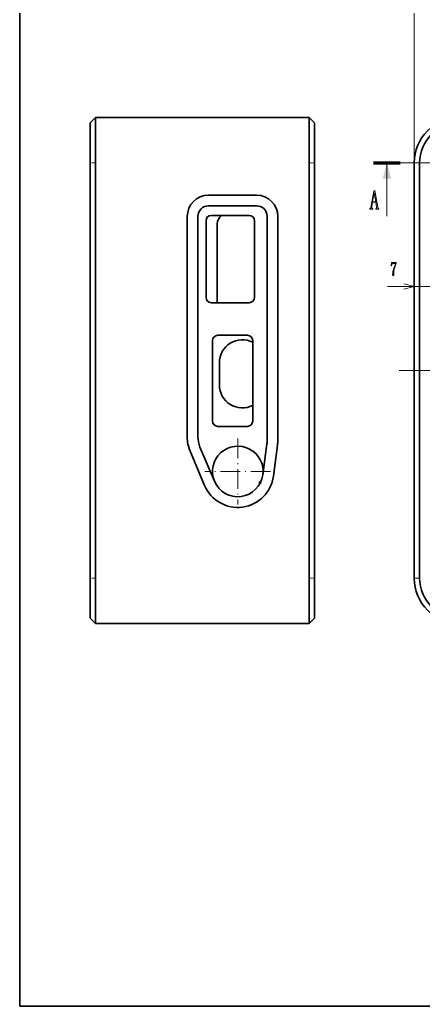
# Model space of a CAD drawing. Extents: x 20 to 415, y 10 to 290.
# Drawn here: x 20 to 95.7, y 10 to 195.3 of the extents above; entities that cross this region are included whole.
import ezdxf

# ---------------------------------------------------------------- set-up
doc = ezdxf.new("R2010")
doc.units = 0
doc.linetypes.add('DASHDOT', pattern=[18.5, 12, -3, 0.5, -3])

msp = doc.modelspace()

# ---------------------------------------------------------------- linework, layer by layer
at = {"color": 7, "lineweight": 35}
for p, q in [((20, 290), (20, 10)), ((74.31, 176.89), (34.21, 176.89)), ((33.21, 168.39), (33.21, 90.39)), ((34.21, 168.39), (34.21, 90.39)), ((74.31, 168.39), (74.31, 90.39)), ((75.31, 168.39), (75.31, 90.39)), ((94.03, 90.39), (94.03, 168.39)), ((95.03, 90.39), (95.03, 168.39)), ((51.43, 158.31), (51.43, 116.96)), ((53.43, 158.31), (53.43, 116.96)), ((66.43, 116.28), (66.43, 158.31)), ((68.43, 116.28), (68.43, 158.31)), ((74.31, 81.89), (34.21, 81.89)), ((20, 10), (415, 10))]:
    msp.add_line(p, q, dxfattribs=at)
at = {"color": 7, "lineweight": 13}
msp.add_line((94.03, 168.39), (94.03, 204.19), dxfattribs=at)
at = {"color": 7, "lineweight": 35, "ltscale": 0.035355}
for p, q in [((34.21, 176.89), (33.21, 175.89)), ((74.31, 176.89), (75.31, 175.89)), ((34.21, 81.89), (33.21, 82.89)), ((74.31, 81.89), (75.31, 82.89))]:
    msp.add_line(p, q, dxfattribs=at)
at = {"color": 7, "lineweight": 35, "ltscale": 0.2125}
for p, q in [((34.21, 176.89), (34.21, 168.39)), ((74.31, 176.89), (74.31, 168.39)), ((34.21, 90.39), (34.21, 81.89)), ((74.31, 90.39), (74.31, 81.89))]:
    msp.add_line(p, q, dxfattribs=at)
at = {"color": 7, "lineweight": 35, "ltscale": 0.1875}
for p, q in [((33.21, 175.89), (33.21, 168.39)), ((75.31, 175.89), (75.31, 168.39)), ((33.21, 90.39), (33.21, 82.89)), ((75.31, 90.39), (75.31, 82.89))]:
    msp.add_line(p, q, dxfattribs=at)
at = {"color": 7, "linetype": 'DASHDOT', "lineweight": 13, "ltscale": 0.03}
for p, q in [((33.11, 168.39), (34.31, 168.39)), ((33.11, 90.39), (34.31, 90.39))]:
    msp.add_line(p, q, dxfattribs=at)
at = {"color": 7, "linetype": 'DASHDOT', "lineweight": 13, "ltscale": 0.030015}
for p, q in [((75.41, 168.39), (74.2, 168.39)), ((75.41, 90.39), (74.2, 90.39))]:
    msp.add_line(p, q, dxfattribs=at)
at = {"color": 7, "lineweight": 100, "ltscale": 0.125}
msp.add_line((86.41, 168.39), (91.41, 168.39), dxfattribs=at)
at = {"color": 7, "lineweight": 13, "ltscale": 0.25}
msp.add_line((88.91, 168.39), (88.91, 158.39), dxfattribs=at)
at = {"color": 7, "linetype": 'DASHDOT', "lineweight": 13}
for p, q in [((91.41, 168.39), (157.68, 168.39)), ((91.23, 129.39), (226.83, 129.39))]:
    msp.add_line(p, q, dxfattribs=at)
at = {"color": 7, "lineweight": 13, "ltscale": 0.025}
for p, q in [((94.03, 168.39), (95.03, 168.39)), ((94.03, 90.39), (95.03, 90.39))]:
    msp.add_line(p, q, dxfattribs=at)
at = {"color": 7, "lineweight": 35, "ltscale": 0.225}
for p, q in [((55.43, 162.31), (64.43, 162.31)), ((55.43, 160.31), (64.43, 160.31))]:
    msp.add_line(p, q, dxfattribs=at)
at = {"color": 7, "lineweight": 35, "ltscale": 0.36}
for p, q in [((54.96, 143.11), (54.96, 157.51)), ((64.06, 157.51), (64.06, 143.11))]:
    msp.add_line(p, q, dxfattribs=at)
at = {"color": 7, "lineweight": 35, "ltscale": 0.1775}
for p, q in [((55.96, 158.51), (63.06, 158.51)), ((63.06, 142.11), (55.96, 142.11))]:
    msp.add_line(p, q, dxfattribs=at)
at = {"color": 7, "lineweight": 35, "ltscale": 0.370298}
msp.add_line((57.07, 156.92), (57.07, 142.11), dxfattribs=at)
at = {"color": 7, "lineweight": 13, "ltscale": 0.425}
msp.add_line((89.03, 145.16), (106.03, 145.16), dxfattribs=at)
at = {"color": 7, "lineweight": 35, "ltscale": 0.13875}
for p, q in [((57.16, 136), (62.71, 136)), ((62.71, 118.9), (57.16, 118.9))]:
    msp.add_line(p, q, dxfattribs=at)
at = {"color": 7, "lineweight": 35, "ltscale": 0.3775}
for p, q in [((56.16, 119.9), (56.16, 135)), ((63.71, 135), (63.71, 119.9))]:
    msp.add_line(p, q, dxfattribs=at)
at = {"color": 7, "lineweight": 35, "ltscale": 0.105}
msp.add_line((57.46, 130.86), (57.46, 126.66), dxfattribs=at)
at = {"color": 7, "lineweight": 35, "ltscale": 0.174401}
for p, q in [((53.82, 115.02), (56.53, 108.59)), ((51.98, 114.24), (54.68, 107.81))]:
    msp.add_line(p, q, dxfattribs=at)
at = {"color": 7, "linetype": 'DASHDOT', "lineweight": 13, "ltscale": 0.30875}
for p, q in [((60.91, 116.6), (60.91, 104.25)), ((67.08, 110.43), (54.73, 110.43))]:
    msp.add_line(p, q, dxfattribs=at)
at = {"color": 7, "lineweight": 35, "ltscale": 0.146674}
for p, q in [((66.39, 115.62), (65.61, 109.8)), ((68.37, 115.36), (67.6, 109.54))]:
    msp.add_line(p, q, dxfattribs=at)
at = {"color": 7, "lineweight": 35, "ltscale": 0.01278}
msp.add_line((65.01, 108.54), (65.01, 108.03), dxfattribs=at)
at = {"color": 7, "lineweight": 13}
for points in [[(86.82, 160.97), (86.18, 160.97), (86.06, 160.21), (86.06, 160.18), (86.05, 160.14), (86.05, 160.11), (86.05, 160.08), (86.05, 160.05), (86.05, 160.02), (86.06, 159.99), (86.06, 159.97), (86.06, 159.94), (86.07, 159.92), (86.08, 159.9), (86.08, 159.88), (86.09, 159.87), (86.1, 159.85), (86.11, 159.84), (86.12, 159.83), (86.14, 159.82), (86.15, 159.82), (86.16, 159.81), (86.18, 159.81), (86.24, 159.81), (86.24, 159.69), (85.72, 159.69), (85.72, 159.81), (85.76, 159.81), (85.77, 159.81), (85.78, 159.81), (85.79, 159.82), (85.8, 159.82), (85.82, 159.82), (85.82, 159.83), (85.83, 159.84), (85.84, 159.84), (85.85, 159.85), (85.86, 159.86), (85.87, 159.87), (85.87, 159.88), (85.88, 159.9), (85.89, 159.91), (85.89, 159.93), (85.89, 159.95), (85.9, 159.97), (85.9, 159.99), (85.9, 160.01), (85.9, 160.03), (86.46, 163.09), (86.66, 163.19), (87.2, 160.03), (87.2, 160.01), (87.21, 159.99), (87.21, 159.97), (87.22, 159.95), (87.23, 159.93), (87.23, 159.91), (87.24, 159.9), (87.24, 159.88), (87.25, 159.87), (87.26, 159.86), (87.27, 159.85), (87.28, 159.84), (87.29, 159.84), (87.3, 159.83), (87.31, 159.82), (87.32, 159.82), (87.33, 159.82), (87.34, 159.81), (87.35, 159.81), (87.36, 159.81), (87.4, 159.81), (87.4, 159.69), (86.8, 159.69), (86.8, 159.81), (86.86, 159.81), (86.88, 159.81), (86.89, 159.81), (86.9, 159.82), (86.91, 159.82), (86.93, 159.83), (86.93, 159.84), (86.94, 159.85), (86.95, 159.86), (86.96, 159.87), (86.96, 159.88), (86.96, 159.9), (86.97, 159.91), (86.97, 159.93), (86.97, 159.95), (86.97, 159.97), (86.97, 159.99), (86.97, 160.01), (86.97, 160.04), (86.96, 160.06), (86.96, 160.09)], [(86.52, 162.75), (86.22, 161.09), (86.8, 161.09)], [(90.65, 149.56), (90.61, 149.47), (90.57, 149.37), (90.53, 149.27), (90.5, 149.18), (90.46, 149.08), (90.43, 148.99), (90.4, 148.89), (90.37, 148.8), (90.34, 148.71), (90.32, 148.61), (90.29, 148.52), (90.27, 148.43), (90.25, 148.34), (90.23, 148.26), (90.22, 148.18), (90.21, 148.1), (90.2, 148.02), (90.19, 147.95), (90.19, 147.87), (90.19, 147.81), (90.19, 147.79), (90.19, 147.78), (90.19, 147.77), (90.19, 147.75), (90.19, 147.74), (90.19, 147.72), (90.19, 147.7), (90.19, 147.68), (90.19, 147.66), (90.2, 147.64), (90.2, 147.62), (90.2, 147.6), (90.2, 147.57), (90.2, 147.55), (90.2, 147.52), (90.2, 147.5), (90.2, 147.47), (90.2, 147.45), (90.2, 147.42), (90.2, 147.39), (90.2, 147.37), (90.2, 147.35), (90.2, 147.33), (90.2, 147.31), (90.2, 147.29), (90.19, 147.28), (90.19, 147.27), (90.18, 147.25), (90.18, 147.24), (90.17, 147.23), (90.17, 147.23), (90.16, 147.22), (90.15, 147.21), (90.15, 147.21), (90.14, 147.2), (90.13, 147.2), (90.12, 147.19), (90.11, 147.19), (90.1, 147.19), (90.09, 147.19), (90.08, 147.19), (90.07, 147.19), (90.06, 147.2), (90.05, 147.2), (90.05, 147.2), (90.04, 147.21), (90.03, 147.22), (90.02, 147.22), (90.02, 147.23), (90.01, 147.24), (90, 147.25), (90, 147.26), (89.99, 147.28), (89.99, 147.29), (89.98, 147.31), (89.98, 147.33), (89.98, 147.35), (89.98, 147.37), (89.97, 147.39), (89.97, 147.42), (89.97, 147.48), (89.98, 147.53), (89.98, 147.59), (89.99, 147.66), (90, 147.72), (90, 147.79), (90.02, 147.86), (90.03, 147.94), (90.04, 148.01), (90.06, 148.09), (90.08, 148.18), (90.11, 148.27), (90.14, 148.38), (90.17, 148.5), (90.22, 148.63), (90.27, 148.77), (90.32, 148.92), (90.38, 149.09), (90.45, 149.26), (90.52, 149.45), (90.02, 149.45), (89.99, 149.45), (89.97, 149.44), (89.95, 149.44), (89.93, 149.43), (89.91, 149.42), (89.9, 149.41), (89.88, 149.4), (89.87, 149.38), (89.85, 149.37), (89.84, 149.35), (89.83, 149.33), (89.81, 149.3), (89.8, 149.28), (89.79, 149.25), (89.78, 149.22), (89.77, 149.19), (89.77, 149.16), (89.76, 149.12), (89.75, 149.09), (89.75, 149.05), (89.67, 149.06), (89.75, 149.66), (90.65, 149.66)]]:
    msp.add_lwpolyline(points, close=True, dxfattribs=at)
msp.add_lwpolyline([(92.1, 144.64), (94.03, 145.16), (92.1, 145.68)], dxfattribs=at)
at = {"color": 7, "lineweight": 35}
for centre, radius, start, end in [((102.53, 168.39), 8.5, 90, 180), ((102.53, 168.39), 7.5, 90, 180), ((55.43, 158.31), 4, 90, 180), ((64.43, 158.31), 4, 360, 90), ((55.43, 158.31), 2, 90, 180), ((64.43, 158.31), 2, 0, 90), ((55.96, 157.51), 1, 90, 180), ((59.07, 156.92), 2, 127.4342, 180), ((63.06, 157.51), 1, 0, 90), ((55.96, 143.11), 1, 180, 270), ((63.06, 143.11), 1, 270, 360), ((57.16, 135), 1, 90, 180), ((62.71, 135), 1, 0, 90), ((61.76, 130.86), 4.3, 63.0336, 180), ((61.76, 126.66), 4.3, 180, 296.9664), ((57.16, 119.9), 1, 180, 270), ((62.71, 119.9), 1, 270, 360), ((58.43, 116.96), 7, 180, 202.8188), ((58.43, 116.96), 5, 180, 202.8188), ((60.91, 110.43), 4.75, 352.4307, 202.8188), ((61.43, 116.28), 5, 352.4307, 360), ((61.43, 116.28), 7, 352.4307, 360), ((60.91, 110.43), 6.75, 202.8188, 352.4307), ((60.91, 110.43), 4.75, 202.8188, 352.4307), ((102.53, 90.39), 8.5, 180, 270), ((102.53, 90.39), 7.5, 180, 270)]:
    msp.add_arc(centre, radius, start, end, dxfattribs=at)
at = {"color": 7, "lineweight": 13}
msp.add_solid([(89.72, 165.39), (88.91, 168.39), (88.11, 165.39)], dxfattribs=at)

doc.saveas('drawing.dxf')
